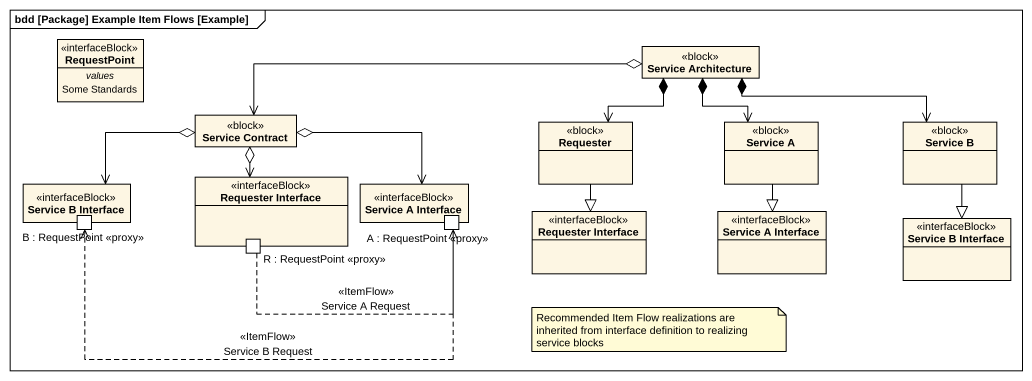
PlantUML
@startuml
mainframe bdd [Package] Example Item Flows [Example]
allowmixing
hide circle
hide empty members
class RequestPoint <<interfaceBlock>> {
  -- values --
  Some Standards
}
class "Service Architecture" as Service_Architecture <<block>>
class "Service Contract" as Service_Contract <<block>>
class Requester <<block>>
class "Service A" as Service_A <<block>>
class "Service B" as Service_B <<block>>
rectangle "Service B Interface" as Service_B_Interface <<interfaceBlock>> {
  port "B : RequestPoint <<proxy>>" as B_RequestPoint_proxy
}
rectangle "Requester Interface" as Requester_Interface <<interfaceBlock>> {
  port "R : RequestPoint <<proxy>>" as R_RequestPoint_proxy
}
rectangle "Service A Interface" as Service_A_Interface <<interfaceBlock>> {
  port "A : RequestPoint <<proxy>>" as A_RequestPoint_proxy
}
class "Requester Interface" as Requester_Interface_2 <<interfaceBlock>>
class "Service A Interface" as Service_A_Interface_2 <<interfaceBlock>>
class "Service B Interface" as Service_B_Interface_2 <<interfaceBlock>>
Service_Architecture o-left-> Service_Contract
Service_Architecture *--> Requester
Service_Architecture *--> Service_A
Service_Architecture *-right-> Service_B
Service_Contract o-left-> Service_B_Interface
Service_Contract o--> Requester_Interface
Service_Contract o-right-> Service_A_Interface
Requester --|> Requester_Interface_2
Service_A --|> Service_A_Interface_2
Service_B --|> Service_B_Interface_2
A_RequestPoint_proxy .left.> B_RequestPoint_proxy : <<ItemFlow>>\nService B Request
R_RequestPoint_proxy .right.> A_RequestPoint_proxy : <<ItemFlow>>\nService A Request
note as N1
  Recommended Item Flow realizations are inherited from interface definition to realizing service blocks
end note
@enduml
